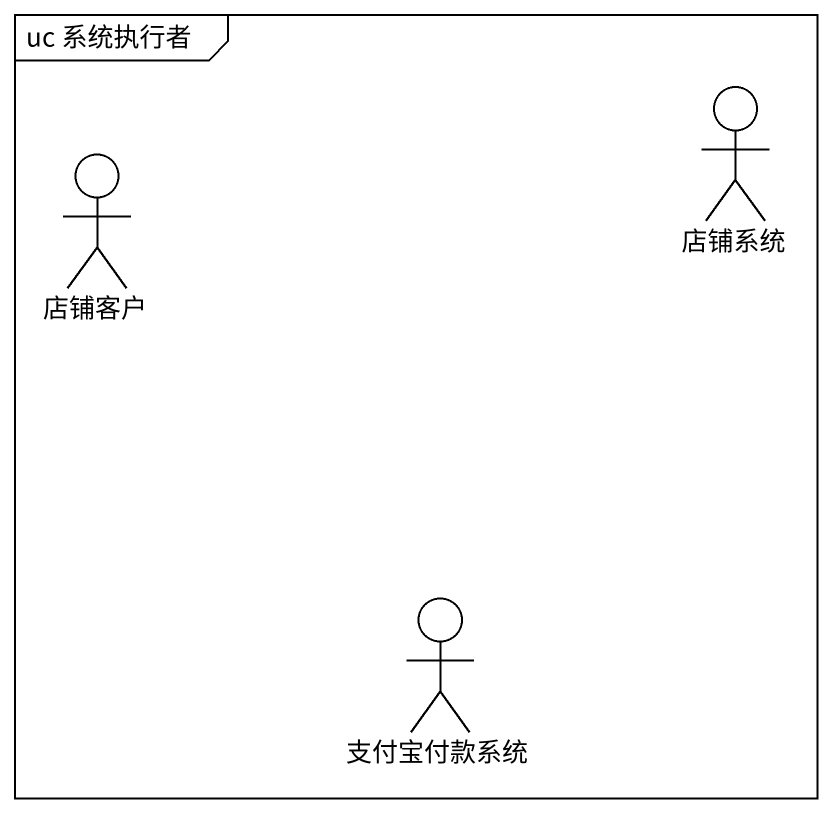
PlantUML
@startuml
mainframe uc 系统执行者
actor 店铺系统
actor 店铺客户
actor 支付宝付款系统
@enduml
